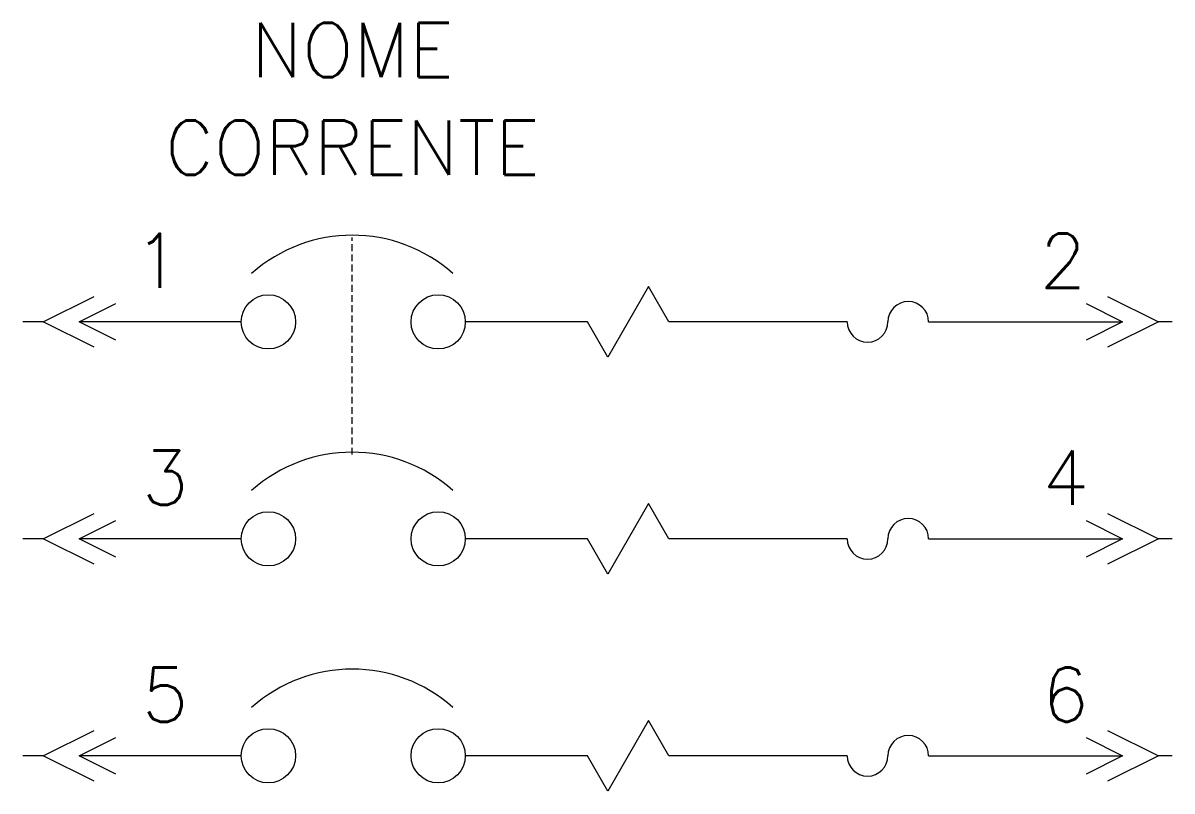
# Model space of a CAD drawing. Extents: x 305.6 to 348, y 121.6 to 149.9.
import ezdxf
from ezdxf.enums import TextEntityAlignment as Align

# ---------------------------------------------------------------- set-up
doc = ezdxf.new("R2010")
doc.units = 0
doc.header["$MEASUREMENT"] = 0
doc.linetypes.add('HIDDEN', pattern=[0.375, 0.25, -0.125])
doc.layers.get('0').update_dxf_attribs({"linetype": 'CONTINUOUS'})
doc.styles.add('ROMANS', font='romans')

msp = doc.modelspace()

# ---------------------------------------------------------------- linework, layer by layer
for p, q in [((306.394, 138.914), (308.269, 139.852)), ((345.634, 139.852), (347.509, 138.914)), ((307.719, 138.914), (309.063, 139.586)), ((344.84, 139.586), (346.184, 138.914)), ((306.394, 138.914), (305.644, 138.914)), ((308.269, 137.977), (306.394, 138.914)), ((309.063, 138.242), (307.719, 138.914)), ((346.184, 138.914), (344.84, 138.242)), ((347.509, 138.914), (345.634, 137.977)), ((348.009, 138.914), (347.509, 138.914)), ((306.394, 130.914), (308.269, 131.852)), ((345.634, 131.852), (347.509, 130.914)), ((307.719, 130.914), (309.063, 131.586)), ((344.84, 131.586), (346.184, 130.914)), ((306.394, 130.914), (305.644, 130.914)), ((308.269, 129.977), (306.394, 130.914)), ((309.063, 130.242), (307.719, 130.914)), ((346.184, 130.914), (344.84, 130.242)), ((347.509, 130.914), (345.634, 129.977)), ((348.009, 130.914), (347.509, 130.914)), ((306.394, 122.914), (308.269, 123.852)), ((345.634, 123.852), (347.509, 122.914)), ((307.719, 122.914), (309.063, 123.586)), ((344.84, 123.586), (346.184, 122.914)), ((306.394, 122.914), (305.644, 122.914)), ((308.269, 121.977), (306.394, 122.914)), ((309.063, 122.242), (307.719, 122.914)), ((346.184, 122.914), (344.84, 122.242)), ((347.509, 122.914), (345.634, 121.977)), ((348.009, 122.914), (347.509, 122.914))]:
    msp.add_line(p, q)
at = {"linetype": 'Continuous'}
for p, q in [((328.703, 140.213), (327.203, 137.615)), ((329.453, 138.914), (328.703, 140.213)), ((313.694, 138.914), (307.719, 138.914)), ((326.453, 138.914), (321.953, 138.914)), ((327.203, 137.615), (326.453, 138.914)), ((336.034, 138.914), (329.453, 138.914)), ((339.034, 138.914), (346.184, 138.914)), ((328.703, 132.213), (327.203, 129.615)), ((329.453, 130.914), (328.703, 132.213)), ((313.694, 130.914), (307.719, 130.914)), ((326.453, 130.914), (321.953, 130.914)), ((327.203, 129.615), (326.453, 130.914)), ((336.034, 130.914), (329.453, 130.914)), ((339.034, 130.914), (346.184, 130.914)), ((328.703, 124.213), (327.203, 121.615)), ((329.453, 122.914), (328.703, 124.213)), ((313.694, 122.914), (307.719, 122.914)), ((326.453, 122.914), (321.953, 122.914)), ((327.203, 121.615), (326.453, 122.914)), ((336.034, 122.914), (329.453, 122.914)), ((339.034, 122.914), (346.184, 122.914))]:
    msp.add_line(p, q, dxfattribs=at)
at = {"linetype": 'HIDDEN', "flags": 128}
msp.add_lwpolyline([(317.784, 134.024), (317.784, 142.024)], dxfattribs=at)
at = {"linetype": 'Continuous'}
for centre in [(314.694, 138.914), (320.953, 138.914), (314.694, 130.914), (320.953, 130.914), (314.694, 122.914), (320.953, 122.914)]:
    msp.add_circle(centre, 1, dxfattribs=at)
for centre, radius, start, end in [((317.784, 136.527), 5.581, 48.3063, 131.6937), ((338.284, 138.914), 0.75, 0, 180), ((336.784, 138.914), 0.75, 180, 0), ((317.784, 128.527), 5.581, 48.3063, 131.6937), ((338.284, 130.914), 0.75, 0, 180), ((336.784, 130.914), 0.75, 180, 0), ((317.784, 120.527), 5.581, 48.3063, 131.6937), ((338.284, 122.914), 0.75, 0, 180), ((336.784, 122.914), 0.75, 180, 0)]:
    msp.add_arc(centre, radius, start, end, dxfattribs=at)

# ---------------------------------------------------------------- texts
at = {"color": 0, "style": 'ROMANS', "flags": 4}
for tag, p in [('NOME', (317.784, 148.935)), ('CORRENTE', (317.784, 145.342))]:
    msp.add_attdef(tag, text='NOME', height=2, dxfattribs=at).set_placement(p, align=Align.MIDDLE_CENTER)
at = {"lineweight": -3, "style": 'ROMANS'}
for tag, p in [('1', (310.605, 139.569)), ('2', (343.985, 139.569)), ('3', (310.89, 131.569)), ('4', (344.08, 131.569)), ('5', (310.89, 123.569)), ('6', (344.08, 123.569))]:
    msp.add_attdef(tag, text='', height=2, dxfattribs=at).set_placement(p, align=Align.BOTTOM_CENTER)

doc.saveas('drawing.dxf')
